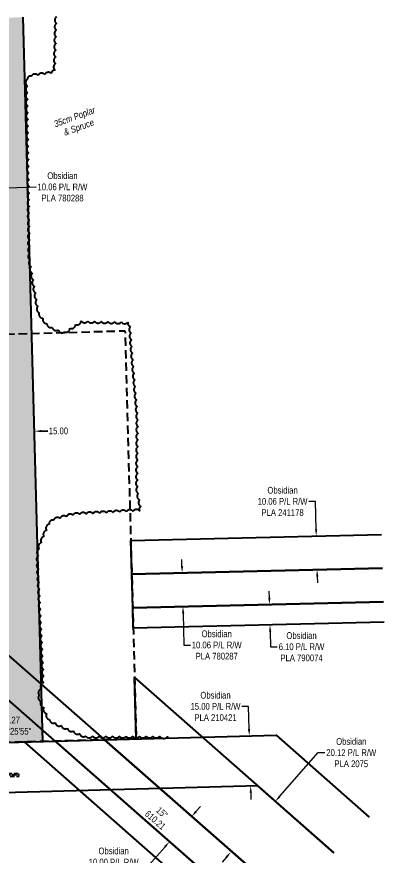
# Model space of a CAD drawing. Extents: x 622919 to 628952, y 5840458 to 5844880.
# Drawn here: x 624010 to 624559, y 5841657 to 5842909 of the extents above; entities that cross this region are included whole.
import ezdxf
from ezdxf.enums import TextEntityAlignment as Align

# ---------------------------------------------------------------- set-up
doc = ezdxf.new("R2010")
doc.units = 0
doc.header["$LTSCALE"] = 5
doc.header["$PDSIZE"] = 0.5
for name, pattern in [('0', [1, 1, 0]), ('foc-ACCESSROAD', [3.75, 2.5, -1.25]), ('UG_PIPE', [1.875, 1.25, -0.625])]:
    doc.linetypes.add(name, pattern=pattern)
doc.layers.get('Defpoints').update_dxf_attribs({"color": 9})
for name, color, linetype in [('AS-PIPE-UG', 44, 'UG_PIPE'), ('C-RW', 13, 'Continuous'), ('C-WS', 13, 'foc-ACCESSROAD'), ('L-BD', 7, 'Continuous'), ('L-BD1', 253, 'Continuous'), ('P-PROPOSED', 10, 'Continuous'), ('P-PROPOSED-H', 21, 'Continuous'), ('P-TXT', 4, 'Continuous'), ('T-BUSH', 110, '0'), ('T-BUSH-T', 110, 'Continuous')]:
    doc.layers.add(name, color=color, linetype=linetype)
doc.layers.add('C-RW-T', color=13, linetype='Continuous', lineweight=9)
doc.styles.add('80CG', font='ARIALN.TTF', dxfattribs={"height": 10})
doc.styles.add('80L', font='ARIALN.TTF', dxfattribs={"height": 10})
doc.dimstyles.new('Compass 5 000', dxfattribs={"dimscale": 5, "dimtxt": 9, "dimasz": 2, "dimexe": 0.2, "dimexo": 0.0625, "dimgap": 0.5, "dimtad": 0, "dimtih": 1, "dimtoh": 1, "dimzin": 0, "dimdsep": 46, "dimtxsty": '80CG', "dimcen": 0.1, "dimse1": 1, "dimse2": 1, "dimclrd": 256, "dimclrt": 256, "dimaunit": 1, "dimadec": 4, "dimazin": 0, "dimtfac": 0.06, "dimtofl": 0, "dimtmove": 0, "dimatfit": 1, "dimfxl": 0.2, "dimtolj": 1, "dimtzin": 0, "dimlwd": -1, "dimarcsym": 0})

# ---------------------------------------------------------------- blocks, each defined once
blk = doc.blocks.new('*D83')
at = {"layer": 'C-RW-T', "transparency": 16777216}
for p, q in [((624277.6, 5841722.4), (624284.2, 5841729.9)), ((624231.4, 5841669.9), (624203.8, 5841638.6)), ((624203.8, 5841638.6), (624193.8, 5841638.6))]:
    blk.add_line(p, q, dxfattribs=at)
for points in [[(624276.4, 5841723.5), (624278.9, 5841721.3), (624271, 5841714.9)], [(624230.1, 5841671), (624232.6, 5841668.8), (624238, 5841677.4)]]:
    blk.add_solid(points, dxfattribs=at)
at = {"layer": 'Defpoints', "color": 0, "transparency": 16777216}
for p in [(624276.6, 5841710), (624238, 5841677.4), (624243.5, 5841672.5)]:
    blk.add_point(p, dxfattribs=at)
at = {"layer": 'C-RW-T', "transparency": 16777216, "insert": (624154.7, 5841638.6), "char_height": 10, "attachment_point": 5, "style": '80CG'}
blk.add_mtext('\\A1;Obsidian\\P10.00 P/L R/W\\PPlan 822 0881\\PPLA 810094', dxfattribs=at)
blk = doc.blocks.new('*D84')
at = {"layer": 'C-RW-T', "transparency": 16777216}
for p, q in [((624256.7, 5842088.9), (624256.5, 5842098.9)), ((624258.4, 5842018.6), (624259.5, 5841971.1)), ((624259.5, 5841971.1), (624269.5, 5841971.1))]:
    blk.add_line(p, q, dxfattribs=at)
for points in [[(624258.4, 5842088.9), (624255.1, 5842088.8), (624257, 5842078.9)], [(624260.1, 5842018.6), (624256.7, 5842018.5), (624258.2, 5842028.6)]]:
    blk.add_solid(points, dxfattribs=at)
at = {"layer": 'Defpoints', "color": 0, "transparency": 16777216}
for p in [(624282.3, 5842079.5), (624258.2, 5842028.6), (624283.5, 5842029.2)]:
    blk.add_point(p, dxfattribs=at)
at = {"layer": 'C-RW-T', "transparency": 16777216, "insert": (624308.6, 5841971.1), "char_height": 10, "attachment_point": 5, "style": '80CG'}
blk.add_mtext('\\A1;Obsidian\\P10.06 P/L R/W\\PPLA 780287', dxfattribs=at)
blk = doc.blocks.new('*D89')
at = {"layer": 'C-RW-T', "transparency": 16777216}
for p, q in [((624456, 5842185.5), (624446, 5842185.5)), ((624457, 5842144.1), (624456, 5842185.5)), ((624458.7, 5842073.8), (624458.9, 5842063.8))]:
    blk.add_line(p, q, dxfattribs=at)
for points in [[(624458.7, 5842144.1), (624455.3, 5842144.1), (624457.2, 5842134.1)], [(624460.3, 5842073.8), (624457, 5842073.8), (624458.4, 5842083.8)]]:
    blk.add_solid(points, dxfattribs=at)
at = {"layer": 'Defpoints', "color": 0, "transparency": 16777216}
for p in [(624450.8, 5842133.9), (624457.2, 5842134.1), (624452, 5842083.6)]:
    blk.add_point(p, dxfattribs=at)
at = {"layer": 'C-RW-T', "transparency": 16777216, "insert": (624406.9, 5842185.5), "char_height": 10, "attachment_point": 5, "style": '80CG'}
blk.add_mtext('\\A1;Obsidian\\P10.06 P/L R/W\\PPLA 241178', dxfattribs=at)
blk = doc.blocks.new('*D90')
at = {"layer": 'C-RW-T', "transparency": 16777216}
for p, q in [((624355.9, 5841879.4), (624345.9, 5841879.4)), ((624356.8, 5841845.6), (624355.9, 5841879.4)), ((624359.4, 5841750.7), (624359.7, 5841740.7))]:
    blk.add_line(p, q, dxfattribs=at)
for points in [[(624358.5, 5841845.6), (624355.2, 5841845.5), (624357.1, 5841835.6)], [(624361.1, 5841750.7), (624357.8, 5841750.6), (624359.2, 5841760.7)]]:
    blk.add_solid(points, dxfattribs=at)
at = {"layer": 'Defpoints', "color": 0, "transparency": 16777216}
for p in [(624325.8, 5841834.7), (624357.1, 5841835.6), (624327.9, 5841759.8)]:
    blk.add_point(p, dxfattribs=at)
at = {"layer": 'C-RW-T', "transparency": 16777216, "insert": (624306.8, 5841879.4), "char_height": 10, "attachment_point": 5, "style": '80CG'}
blk.add_mtext('\\A1;Obsidian\\P15.00 P/L R/W\\PPLA 210421', dxfattribs=at)
blk = doc.blocks.new('*D93')
at = {"layer": 'C-RW-T', "transparency": 16777216}
for p, q in [((623891.2, 5842650), (623881.2, 5842649.7)), ((623961.5, 5842652.4), (624039.2, 5842655.1))]:
    blk.add_line(p, q, dxfattribs=at)
for points in [[(623891.2, 5842651.7), (623891.3, 5842648.3), (623901.2, 5842650.3)], [(623961.5, 5842654.1), (623961.6, 5842650.8), (623951.5, 5842652.1)]]:
    blk.add_solid(points, dxfattribs=at)
at = {"layer": 'Defpoints', "color": 0, "transparency": 16777216}
for p in [(623901.2, 5842650.3), (623952.9, 5842611.6), (623902.6, 5842609.8)]:
    blk.add_point(p, dxfattribs=at)
at = {"layer": 'C-RW-T', "transparency": 16777216, "insert": (624078.3, 5842655.1), "char_height": 10, "attachment_point": 5, "style": '80CG'}
blk.add_mtext('\\A1;Obsidian\\P10.06 P/L R/W\\PPLA 780288', dxfattribs=at)
blk = doc.blocks.new('*D94')
at = {"layer": 'C-RW-T', "transparency": 16777216}
for p, q in [((624402.7, 5841745.2), (624460, 5841810.4)), ((624460, 5841810.4), (624470, 5841810.4)), ((624323.2, 5841654.5), (624316.6, 5841647))]:
    blk.add_line(p, q, dxfattribs=at)
for points in [[(624401.5, 5841746.3), (624404, 5841744.1), (624396.1, 5841737.7)], [(624321.9, 5841655.6), (624324.4, 5841653.4), (624329.7, 5841662)]]:
    blk.add_solid(points, dxfattribs=at)
at = {"layer": 'Defpoints', "color": 0, "transparency": 16777216}
for p in [(624396.1, 5841737.7), (624438.3, 5841700.7), (624371.9, 5841625)]:
    blk.add_point(p, dxfattribs=at)
at = {"layer": 'C-RW-T', "transparency": 16777216, "insert": (624509.5, 5841810.4), "char_height": 10, "attachment_point": 5, "style": '80CG'}
blk.add_mtext('\\A1;Obsidian\\P20.12 P/L R/W\\PPLA 2075', dxfattribs=at)
blk = doc.blocks.new('*D95')
at = {"layer": 'C-RW-T', "transparency": 16777216}
for p, q in [((624387.2, 5842041.7), (624386.9, 5842051.7)), ((624388.4, 5841991.2), (624388.9, 5841968.5)), ((624388.9, 5841968.5), (624398.9, 5841968.5))]:
    blk.add_line(p, q, dxfattribs=at)
for points in [[(624388.8, 5842041.7), (624385.5, 5842041.6), (624387.4, 5842031.7)], [(624390, 5841991.2), (624386.7, 5841991.1), (624388.1, 5842001.2)]]:
    blk.add_solid(points, dxfattribs=at)
at = {"layer": 'Defpoints', "color": 0, "transparency": 16777216}
for p in [(624394.2, 5842031.8), (624388.1, 5842001.2), (624394.9, 5842001.3)]:
    blk.add_point(p, dxfattribs=at)
at = {"layer": 'C-RW-T', "transparency": 16777216, "insert": (624435.2, 5841968.5), "char_height": 10, "attachment_point": 5, "style": '80CG'}
blk.add_mtext('\\A1;Obsidian\\P6.10 P/L R/W\\PPLA 790074', dxfattribs=at)
blk = doc.blocks.new('*D125')
at = {"layer": 'Defpoints', "color": 0, "transparency": 16777216}
for p in [(624036.4, 5842290.3), (624036.5, 5842286.3), (623961.6, 5842284.3)]:
    blk.add_point(p, dxfattribs=at)
at = {"layer": 'P-TXT', "transparency": 16777216}
for p, q in [((623951.5, 5842287.9), (623941.5, 5842287.7)), ((624046.4, 5842290.5), (624056.4, 5842290.8))]:
    blk.add_line(p, q, dxfattribs=at)
for points in [[(623951.4, 5842289.6), (623951.5, 5842286.3), (623961.5, 5842288.2)], [(624046.3, 5842292.2), (624046.4, 5842288.9), (624036.4, 5842290.3)]]:
    blk.add_solid(points, dxfattribs=at)
at = {"layer": 'P-TXT', "transparency": 16777216, "insert": (624072.3, 5842290.8), "char_height": 10, "attachment_point": 5, "style": '80CG'}
blk.add_mtext('\\A1;15.00', dxfattribs=at)

msp = doc.modelspace()

# ---------------------------------------------------------------- hatches: boundary and pattern name
at = {"layer": 'P-PROPOSED-H'}
h = msp.add_hatch(color=256, dxfattribs=at)
h.dxf.hatch_style = 1
h.paths.add_polyline_path([(623972.078, 5841900.194), (623902.108, 5841898.289), (623903.011, 5841823.312), (624049.076, 5841827.29), (624019.473, 5842908.377), (623944.51, 5842906.981)])

# ---------------------------------------------------------------- linework, layer by layer
at = {"layer": 'AS-PIPE-UG', "flags": 128}
for points in [[(623761.623, 5841827.389), (623762.693, 5841815.969), (623765.813, 5841795.409), (623770.603, 5841782.699), (623778.983, 5841774.249), (623787.533, 5841768.544), (623803.018, 5841766.219), (623821.868, 5841766.764), (623847.283, 5841767.574), (623864.673, 5841769.079), (623886.623, 5841771.894), (623912.998, 5841773.784), (623958.048, 5841775.449), (624013.853, 5841775.079)], [(623764.428, 5841827.479), (623765.358, 5841815.769), (623768.548, 5841795.414), (623772.523, 5841783.624), (623780.433, 5841775.084), (623788.703, 5841770.129), (623803.113, 5841767.869), (623821.863, 5841768.144), (623847.588, 5841769.214), (623864.233, 5841770.539), (623886.118, 5841773.599), (623913.458, 5841776.754), (623957.258, 5841778.389), (624014.073, 5841777.644)], [(623767.048, 5841827.464), (623767.653, 5841816.309), (623770.078, 5841795.074), (623774.618, 5841784.044), (623781.633, 5841776.399), (623789.528, 5841771.574), (623803.043, 5841769.399), (623821.988, 5841769.374), (623847.628, 5841770.694), (623864.068, 5841772.349), (623885.163, 5841775.519), (623913.478, 5841778.394), (623957.688, 5841779.729), (624014.548, 5841779.009)]]:
    msp.add_lwpolyline(points, dxfattribs=at)
at = {"layer": 'C-RW', "flags": 128}
for points in [[(624378.529, 5841554.531), (623749.444, 5842106.641), (623748.617, 5842173.869), (624413.752, 5841590.119)], [(624556.297, 5842086.049), (624181.709, 5842077.075), (624180.308, 5842127.377), (624554.812, 5842136.349)], [(624557.782, 5842035.744), (624183.109, 5842026.773), (624181.709, 5842077.075), (624556.297, 5842086.049)], [(624558.681, 5842005.264), (624183.957, 5841996.286), (624183.109, 5842026.773), (624557.782, 5842035.744)], [(624413.752, 5841590.119), (624140.788, 5841829.683), (624188.558, 5841830.989), (624186.004, 5841922.75), (624483.586, 5841660.679)], [(624483.586, 5841660.679), (624369.74, 5841760.94), (623754.553, 5841743.799), (623751.815, 5841916.123), (623834.341, 5841917.035), (623836.984, 5841822.503), (623903.011, 5841823.312), (624397.164, 5841836.69), (624536.415, 5841714.056)], [(624356.023, 5841531.791), (624021.468, 5841826.423), (624067.303, 5841827.675), (624378.529, 5841554.531)]]:
    msp.add_lwpolyline(points, dxfattribs=at)
at = {"layer": 'C-WS', "flags": 128}
msp.add_lwpolyline([(623298.438, 5842423.969), (623532.508, 5842632.539), (623728.483, 5842428.049), (624171.598, 5842440.284), (624188.558, 5841830.989), (623903.011, 5841823.312), (623852.88, 5841822.905), (623853.598, 5841758.349), (623879.103, 5841385.164), (623554.743, 5841376.664), (623437.563, 5841470.299), (623382.378, 5841693.799), (623426.773, 5841919.949), (623416.753, 5842311.469), (623298.438, 5842423.969)], close=True, dxfattribs=at)
at = {"layer": 'P-PROPOSED', "flags": 128}
msp.add_lwpolyline([(623944.51, 5842906.981), (623972.078, 5841900.194), (623902.108, 5841898.289), (623903.011, 5841823.312), (624049.076, 5841827.29), (624019.473, 5842908.377)], dxfattribs=at)
at = {"layer": 'T-BUSH', "flags": 128}
msp.add_lwpolyline([(624069.473, 5842909.177, 0.52056705), (624069.223, 5842899.184, 0.52056705), (624068.973, 5842889.191, 0.52056705), (624068.723, 5842879.197, 0.52056705), (624068.473, 5842869.204, 0.52056705), (624068.223, 5842859.211, 0.52056705), (624067.973, 5842849.217, 0.52056705), (624067.722, 5842839.224, 0.52056705), (624067.472, 5842829.231, 0.52056705), (624061.617, 5842824.279, 0.52056705), (624051.706, 5842822.974, 0.52056705), (624041.795, 5842821.669, 0.52056705), (624031.884, 5842820.365, 0.52056705), (624025.715, 5842815.831, 0.52056705), (624025.876, 5842805.836, 0.52056705), (624026.038, 5842795.841, 0.52056705), (624026.199, 5842785.846, 0.52056705), (624026.36, 5842775.851, 0.52056705), (624026.521, 5842765.856, 0.52056705), (624026.682, 5842755.861, 0.52056705), (624026.844, 5842745.865, 0.52056705), (624027.005, 5842735.87, 0.52056705), (624027.166, 5842725.875, 0.52056705), (624027.327, 5842715.88, 0.52056705), (624027.489, 5842705.885, 0.52056705), (624027.65, 5842695.89, 0.52056705), (624027.811, 5842685.895, 0.52056705), (624027.972, 5842675.899, 0.52056705), (624028.134, 5842665.904, 0.52056705), (624028.293, 5842655.909, 0.52056705), (624028.409, 5842645.913, 0.52056705), (624028.526, 5842635.918, 0.52056705), (624028.642, 5842625.922, 0.52056705), (624028.759, 5842615.926, 0.52056705), (624028.876, 5842605.93, 0.52056705), (624028.992, 5842595.935, 0.52056705), (624029.109, 5842585.939, 0.52056705), (624029.225, 5842575.943, 0.52056705), (624029.342, 5842565.947, 0.52056705), (624029.459, 5842555.952, 0.52056705), (624029.719, 5842545.969, 0.52056705), (624031.399, 5842536.115, 0.52056705), (624033.08, 5842526.26, 0.52056705), (624034.76, 5842516.406, 0.52056705), (624036.44, 5842506.552, 0.52056705), (624038.121, 5842496.698, 0.52056705), (624039.801, 5842486.844, 0.52056705), (624041.482, 5842476.989, 0.52056705), (624043.434, 5842467.248, 0.52056705), (624049.208, 5842459.088, 0.52056705), (624054.982, 5842450.927, 0.52056705), (624062.918, 5842445.421, 0.52056705), (624072.078, 5842441.417, 0.52056705), (624081.142, 5842438.513, 0.52056705), (624089.477, 5842444.032, 0.52056705), (624097.813, 5842449.55, 0.52056705), (624106.148, 5842455.068, 0.52056705), (624116.133, 5842454.841, 0.52056705), (624126.126, 5842454.584, 0.52056705), (624136.119, 5842454.327, 0.52056705), (624146.112, 5842454.07, 0.52056705), (624156.105, 5842453.813, 0.52056705), (624166.098, 5842453.556, 0.52056705), (624176.091, 5842453.299, 0.52056705), (624180.067, 5842446.829, 0.52056705), (624180.643, 5842436.849, 0.52056705), (624181.219, 5842426.869, 0.52056705), (624181.908, 5842416.897, 0.52056705), (624182.772, 5842406.938, 0.52056705), (624183.637, 5842396.979, 0.52056705), (624184.502, 5842387.02, 0.52056705), (624185.366, 5842377.061, 0.52056705), (624186.231, 5842367.102, 0.52056705), (624187.095, 5842357.143, 0.52056705), (624187.96, 5842347.184, 0.52056705), (624188.824, 5842337.225, 0.52056705), (624189.689, 5842327.266, 0.52056705), (624190.553, 5842317.307, 0.52056705), (624191.037, 5842307.333, 0.52056705), (624190.973, 5842297.337, 0.52056705), (624190.908, 5842287.341, 0.52056705), (624190.844, 5842277.344, 0.52056705), (624190.78, 5842267.348, 0.52056705), (624190.716, 5842257.352, 0.52056705), (624190.651, 5842247.356, 0.52056705), (624190.587, 5842237.359, 0.52056705), (624190.523, 5842227.363, 0.52056705), (624190.458, 5842217.367, 0.52056705), (624190.394, 5842207.371, 0.52056705), (624191.315, 5842197.475, 0.52056705), (624193.396, 5842187.698, 0.52056705), (624195.478, 5842177.92, 0.52056705), (624193.623, 5842171.148, 0.52056705), (624183.643, 5842170.582, 0.52056705), (624173.662, 5842170.016, 0.52056705), (624163.682, 5842169.45, 0.52056705), (624153.702, 5842168.884, 0.52056705), (624143.721, 5842168.317, 0.52056705), (624133.741, 5842167.751, 0.52056705), (624123.76, 5842167.185, 0.52056705), (624113.78, 5842166.619, 0.52056705), (624103.8, 5842166.052, 0.52056705), (624093.879, 5842165.106, 0.52056705), (624084.203, 5842162.593, 0.52056705), (624074.528, 5842160.08, 0.52056705), (624064.853, 5842157.567, 0.52056705), (624058.3, 5842151.448, 0.52056705), (624054.433, 5842142.23, 0.52056705), (624050.566, 5842133.012, 0.52056705), (624046.7, 5842123.794, 0.52056705), (624043.325, 5842114.446, 0.52056705), (624042.176, 5842104.516, 0.52056705), (624042.092, 5842094.55, 0.52056705), (624042.577, 5842084.566, 0.52056705), (624043.062, 5842074.581, 0.52056705), (624043.548, 5842064.596, 0.52056705), (624044.033, 5842054.612, 0.52056705), (624044.518, 5842044.627, 0.52056705), (624045.004, 5842034.643, 0.52056705), (624045.489, 5842024.658, 0.52056705), (624045.974, 5842014.673, 0.52056705), (624046.459, 5842004.689, 0.52056705), (624046.945, 5841994.704, 0.52056705), (624047.43, 5841984.719, 0.52056705), (624047.915, 5841974.735, 0.52056705), (624048.4, 5841964.75, 0.52056705), (624048.886, 5841954.765, 0.52056705), (624049.371, 5841944.781, 0.52056705), (624049.856, 5841934.796, 0.52056705), (624050.342, 5841924.811, 0.52056705), (624049.802, 5841914.969, 0.52056705), (624046.617, 5841905.493, 0.52056705), (624043.433, 5841896.018, 0.52056705), (624046.176, 5841886.885, 0.52056705), (624050.433, 5841877.84, 0.52056705), (624054.689, 5841868.795, 0.52056705), (624058.946, 5841859.75, 0.52056705), (624067.447, 5841855.029, 0.52056705), (624076.569, 5841850.94, 0.52056705), (624085.691, 5841846.851, 0.52056705), (624094.813, 5841842.762, 0.52056705), (624103.935, 5841838.673, 0.52056705), (624113.185, 5841835.184, 0.52056705), (624123.182, 5841835.163, 0.52056705), (624133.178, 5841835.143, 0.52056705), (624143.175, 5841835.122, 0.52056705), (624153.171, 5841835.102, 0.52056705), (624163.168, 5841835.082, 0.52056705), (624173.164, 5841835.061, 0.52056705), (624183.16, 5841835.041, 0.52056705), (624193.157, 5841835.02, 0.52056705), (624203.153, 5841835, 0.52056705), (624213.15, 5841834.979, 0.52056705), (624223.146, 5841834.959, 0.52056705), (624235.775, 5841834.933, 0.52056705)], format="xyb", dxfattribs=at)

# ---------------------------------------------------------------- texts
at = {"layer": 'L-BD', "color": 2, "style": '80L'}
for s, p in [('610.21', (624216.875, 5841709.705)), ("15''", (624226.766, 5841720.975))]:
    msp.add_text(s, height=9.9964, rotation=318.7285, dxfattribs=at).set_placement(p, align=Align.MIDDLE)
at = {"layer": 'L-BD1', "color": 2, "insert": (624003.685, 5841863.997), "char_height": 9.99644, "width": 26.18965, "attachment_point": 2, "style": '80L'}
msp.add_mtext("2.27 178°25'55''", dxfattribs=at)
at = {"layer": 'T-BUSH-T', "insert": (624030.848, 5842741.172), "char_height": 9.98908, "attachment_point": 1, "rotation": 20, "style": '80L'}
msp.add_mtext_dynamic_manual_height_columns('\\pi35.633;{\\fArial Narrow|b0|i1|c0|p34;35cm Poplar \\P\\pi44.995;& Spruce}', width=135.87531, gutter_width=100, heights=[0], dxfattribs=at)

# ---------------------------------------------------------------- dimensions: what is measured, and where the dimension line sits
at = {"layer": 'C-RW-T'}
for base, p1, p2, angle, text, picture, middle in [((623901.236, 5842650.345), (623952.935, 5842611.557), (623902.643, 5842609.812), 181.986945, 'Obsidian\\P10.06 P/L R/W\\PPLA 780288', '*D93', (624078.311, 5842655.132)), ((624457.227, 5842134.095), (624452.042, 5842083.635), (624450.837, 5842133.942), 91.372436, 'Obsidian\\P10.06 P/L R/W\\PPLA 241178', '*D89', (624406.91, 5842185.468)), ((624258.172, 5842028.571), (624282.272, 5842079.484), (624283.477, 5842029.176), 271.37159, 'Obsidian\\P10.06 P/L R/W\\PPLA 780287', '*D84', (624308.634, 5841971.097)), ((624388.143, 5842001.178), (624394.18, 5842031.827), (624394.91, 5842001.34), 271.372534, 'Obsidian\\P6.10 P/L R/W\\PPLA 790074', '*D95', (624435.237, 5841968.452)), ((624357.105, 5841835.595), (624327.893, 5841759.796), (624325.845, 5841834.741), 91.565468, 'Obsidian\\P15.00 P/L R/W\\PPLA 210421', '*D90', (624306.822, 5841879.407)), ((624396.13, 5841737.679), (624371.913, 5841625.024), (624438.296, 5841700.682), 48.736136, 'Obsidian\\P20.12 P/L R/W\\PPLA 2075', '*D94', (624509.518, 5841810.448)), ((624237.989, 5841677.43), (624276.579, 5841710.046), (624243.545, 5841672.537), 228.630635, 'Obsidian\\P10.00 P/L R/W\\PPlan 822 0881\\PPLA 810094', '*D83', (624154.745, 5841638.643))]:
    dim = msp.add_linear_dim(base=base, p1=p1, p2=p2, angle=angle, text=text, dimstyle='Compass 5 000', dxfattribs=at)
    dim.commit()
    dim.dimension.update_dxf_attribs({"geometry": picture, "text_midpoint": middle, "dimtype": 161})
at = {"layer": 'P-TXT', "color": 5}
dim = msp.add_linear_dim(base=(624036.399, 5842290.259), p1=(623961.561, 5842284.272), p2=(624036.507, 5842286.324), angle=1.568519, text='15.00', dimstyle='Compass 5 000', dxfattribs=at)
dim.commit()
dim.dimension.update_dxf_attribs({"geometry": '*D125', "text_midpoint": (624072.329, 5842290.806), "dimtype": 161})

doc.saveas('drawing.dxf')
